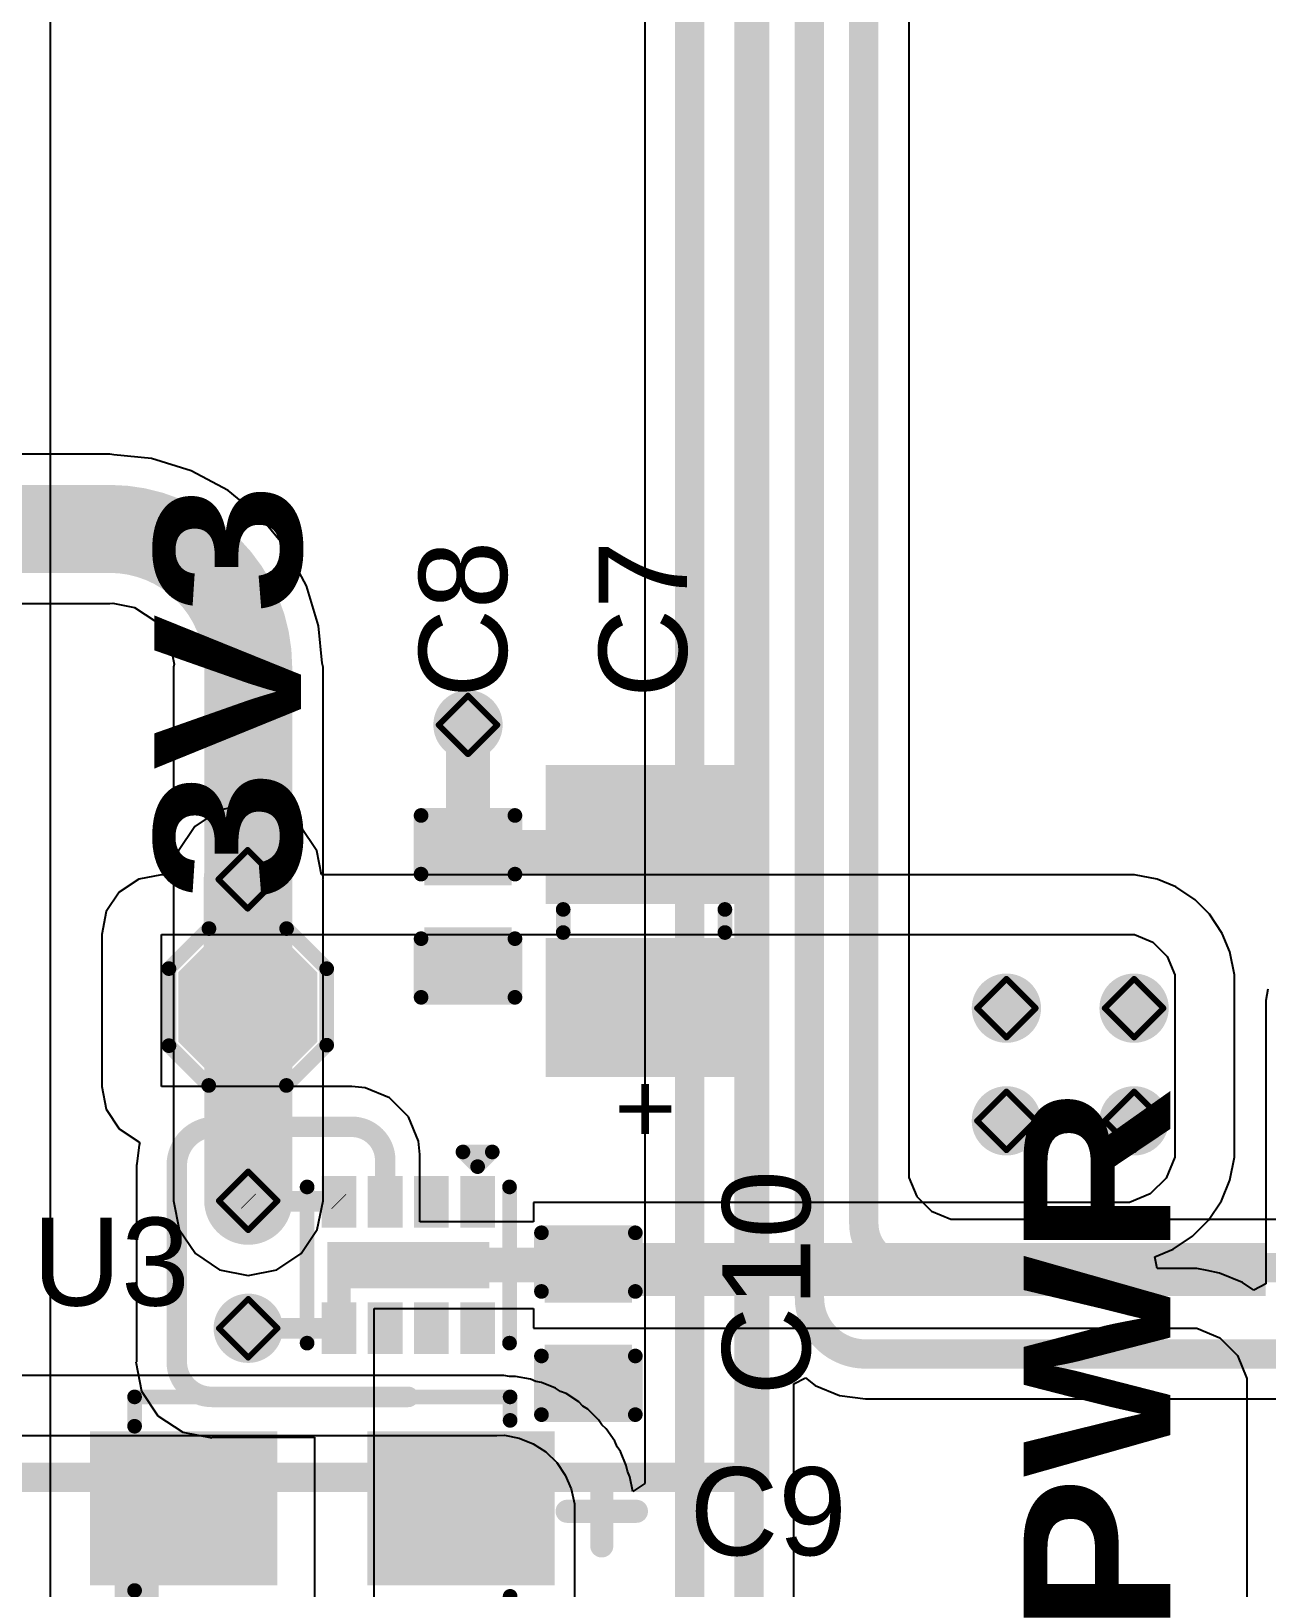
# Model space of a CAD drawing. Header units: inches. Extents: x -4 to 238, y -5 to 115.
# Drawn here: x 52.01 to 62.71, y 3.83 to 17.31 of the extents above; entities that cross this region are included whole.
import ezdxf

# ---------------------------------------------------------------- set-up
doc = ezdxf.new("R2010")
doc.units = ezdxf.units.IN
for name, color, linetype in [('Bottom Layer', 5, 'Continuous'), ('Drill Drawing', 1, 'Continuous'), ('Mechanical 13', 56, 'Continuous'), ('Top Layer', 1, 'Continuous'), ('Top Overlay', 2, 'Continuous'), ('Top Paste', 8, 'Continuous'), ('Top Solder', 216, 'Continuous'), ('Via Holes', 16, 'Continuous')]:
    doc.layers.add(name, color=color, linetype=linetype)
doc.styles.add('Arial', font='', dxfattribs={"height": 0.2})
doc.styles.add('Arial Black_Bold', font='', dxfattribs={"height": 0.2})
doc.styles.get('Arial').set_extended_font_data('Arial')
doc.styles.get('Arial Black_Bold').set_extended_font_data('Arial Black', bold=True)

# ---------------------------------------------------------------- blocks, each defined once
blk = doc.blocks.new('T____________0_5___12')
at = {"layer": 'Top Layer'}
blk.add_hatch(color=1, dxfattribs=at).paths.add_polyline_path([(0.250000135, 0.5000002699999999), (-0.250000135, 0.5000002699999999), (-0.5000002699999999, 0.250000135), (-0.5000002699999999, -0.250000135), (-0.250000135, -0.5000002699999999), (0.250000135, -0.5000002699999999), (0.5000002699999999, -0.250000135), (0.5000002699999999, 0.250000135)])
at = {"layer": 'Top Paste'}
blk.add_hatch(color=8, dxfattribs=at).paths.add_polyline_path([(0.250000135, 0.5000002699999999), (-0.250000135, 0.5000002699999999), (-0.5000002699999999, 0.250000135), (-0.5000002699999999, -0.250000135), (-0.250000135, -0.5000002699999999), (0.250000135, -0.5000002699999999), (0.5000002699999999, -0.250000135), (0.5000002699999999, 0.250000135)])
at = {"layer": 'Top Solder'}
blk.add_hatch(color=216, dxfattribs=at).paths.add_polyline_path([(0.300800135, 0.6016002699999999), (-0.300800135, 0.6016002699999999), (-0.6016002699999999, 0.300800135), (-0.6016002699999999, -0.300800135), (-0.300800135, -0.6016002699999999), (0.300800135, -0.6016002699999999), (0.6016002699999999, -0.300800135), (0.6016002699999999, 0.300800135)])
at = {"layer": 'Top Overlay', "const_width": 0.127}
for points in [[(-0.6818579199999999, 0.33316672), (-0.33552384, 0.6795008)], [(-0.33552384, 0.6795008), (0.3364991999999999, 0.6795008)], [(0.3364991999999999, 0.6795008), (0.6836460799999999, 0.33235392)], [(-0.6818579199999999, -0.33414208), (-0.6818579199999999, 0.33316672)], [(0.6836460799999999, -0.32983424), (0.6836460799999999, 0.33235392)], [(0.3348736, -0.6786067199999999), (0.6836460799999999, -0.32983424)], [(-0.6818579199999999, -0.33414208), (-0.33739328, -0.6786067199999999)], [(-0.33739328, -0.6786067199999999), (0.3348736, -0.6786067199999999)]]:
    blk.add_lwpolyline(points, dxfattribs=at)
at = {"layer": 'Top Overlay', "const_width": 0.0635}
for points in [[(-0.36727384, 0.6795008, 1), (-0.30377384, 0.6795008, 1)], [(-0.36727384, 0.6795008, 1), (-0.30377384, 0.6795008, 1)], [(0.3047492, 0.6795008, 1), (0.3682492, 0.6795008, 1)], [(0.3047492, 0.6795008, 1), (0.3682492, 0.6795008, 1)], [(-0.71360792, 0.33316672, 1), (-0.65010792, 0.33316672, 1)], [(-0.71360792, 0.33316672, 1), (-0.65010792, 0.33316672, 1)], [(0.65189608, 0.33235392, 1), (0.71539608, 0.33235392, 1)], [(0.65189608, 0.33235392, 1), (0.71539608, 0.33235392, 1)], [(0.65189608, -0.32983424, 1), (0.71539608, -0.32983424, 1)], [(0.65189608, -0.32983424, 1), (0.71539608, -0.32983424, 1)], [(-0.71360792, -0.33414208, 1), (-0.65010792, -0.33414208, 1)], [(-0.71360792, -0.33414208, 1), (-0.65010792, -0.33414208, 1)], [(-0.36914328, -0.6786067199999999, 1), (-0.30564328, -0.6786067199999999, 1)], [(-0.36914328, -0.6786067199999999, 1), (-0.30564328, -0.6786067199999999, 1)], [(0.3031236, -0.6786067199999999, 1), (0.3666236, -0.6786067199999999, 1)], [(0.3031236, -0.6786067199999999, 1), (0.3666236, -0.6786067199999999, 1)]]:
    blk.add_lwpolyline(points, format="xyb", close=True, dxfattribs=at)
blk = doc.blocks.new('DFN_8_1_2_1_6__14')
at = {"layer": 'Top Layer'}
for points in [[(-0.3749929, 0.6999985999999999), (-0.3749929, 0.499999), (-0.7200011, 0.499999), (-0.7200011, 0.6999985999999999)], [(0.7200011, 0.6999985999999999), (0.7200011, 0.499999), (0.3749929, 0.499999), (0.3749929, 0.6999985999999999)], [(0.1499997, 0.6499986999999999), (0.1499997, -0.6499986999999999), (-0.1499997, -0.6499986999999999), (-0.1499997, 0.6499986999999999)], [(-0.3749929, 0.2999994), (-0.3749929, 0.0999998), (-0.7200011, 0.0999998), (-0.7200011, 0.2999994)], [(0.7200011, 0.2999994), (0.7200011, 0.0999998), (0.3749929, 0.0999998), (0.3749929, 0.2999994)], [(-0.3749929, -0.0999998), (-0.3749929, -0.2999994), (-0.7200011, -0.2999994), (-0.7200011, -0.0999998)], [(0.7200011, -0.0999998), (0.7200011, -0.2999994), (0.3749929, -0.2999994), (0.3749929, -0.0999998)], [(-0.37499036, -0.50000154), (-0.37499036, -0.7000011399999999), (-0.71999856, -0.7000011399999999), (-0.71999856, -0.50000154)], [(0.7200011, -0.50000154), (0.7200011, -0.7000011399999999), (0.3749929, -0.7000011399999999), (0.3749929, -0.50000154)]]:
    blk.add_hatch(color=1, dxfattribs=at).paths.add_polyline_path(points)
at = {"layer": 'Top Paste'}
for points in [[(-0.3749929, 0.6999985999999999), (-0.3749929, 0.499999), (-0.7200011, 0.499999), (-0.7200011, 0.6999985999999999)], [(0.7200011, 0.6999985999999999), (0.7200011, 0.499999), (0.3749929, 0.499999), (0.3749929, 0.6999985999999999)], [(0.1499997, 0.6499986999999999), (0.1499997, -0.6499986999999999), (-0.1499997, -0.6499986999999999), (-0.1499997, 0.6499986999999999)], [(-0.3749929, 0.2999994), (-0.3749929, 0.0999998), (-0.7200011, 0.0999998), (-0.7200011, 0.2999994)], [(0.7200011, 0.2999994), (0.7200011, 0.0999998), (0.3749929, 0.0999998), (0.3749929, 0.2999994)], [(-0.3749929, -0.0999998), (-0.3749929, -0.2999994), (-0.7200011, -0.2999994), (-0.7200011, -0.0999998)], [(0.7200011, -0.0999998), (0.7200011, -0.2999994), (0.3749929, -0.2999994), (0.3749929, -0.0999998)], [(-0.37499036, -0.50000154), (-0.37499036, -0.7000011399999999), (-0.71999856, -0.7000011399999999), (-0.71999856, -0.50000154)], [(0.7200011, -0.50000154), (0.7200011, -0.7000011399999999), (0.3749929, -0.7000011399999999), (0.3749929, -0.50000154)]]:
    blk.add_hatch(color=8, dxfattribs=at).paths.add_polyline_path(points)
at = {"layer": 'Top Solder'}
for points in [[(-0.3241929, 0.7507985999999999), (-0.3241929, 0.449199), (-0.7708010999999999, 0.449199), (-0.7708010999999999, 0.7507985999999999)], [(0.2007997, 0.7007987), (0.2007997, -0.7007987), (-0.2007997, -0.7007987), (-0.2007997, 0.7007987)], [(0.7708010999999999, 0.7507985999999999), (0.7708010999999999, 0.449199), (0.3241929, 0.449199), (0.3241929, 0.7507985999999999)], [(-0.3241929, 0.3507994), (-0.3241929, 0.0491998), (-0.7708010999999999, 0.0491998), (-0.7708010999999999, 0.3507994)], [(0.7708010999999999, 0.3507994), (0.7708010999999999, 0.0491998), (0.3241929, 0.0491998), (0.3241929, 0.3507994)], [(-0.3241929, -0.0491998), (-0.3241929, -0.3507994), (-0.7708010999999999, -0.3507994), (-0.7708010999999999, -0.0491998)], [(0.7708010999999999, -0.0491998), (0.7708010999999999, -0.3507994), (0.3241929, -0.3507994), (0.3241929, -0.0491998)], [(-0.32419036, -0.44920154), (-0.32419036, -0.75080114), (-0.7707985599999999, -0.75080114), (-0.7707985599999999, -0.44920154)], [(0.7708010999999999, -0.44920154), (0.7708010999999999, -0.75080114), (0.3241929, -0.75080114), (0.3241929, -0.44920154)]]:
    blk.add_hatch(color=216, dxfattribs=at).paths.add_polyline_path(points)
at = {"layer": 'Top Overlay', "const_width": 0.127}
for points in [[(0.6761988, 0.8761983999999999), (-0.6761988, 0.8761983999999999)], [(-0.979297, 0.4729987999999999), (-0.979297, 0.7269988)], [(-0.852297, 0.59999626), (-0.979297, 0.7269988)], [(-0.979297, 0.4729987999999999), (-0.852297, 0.59999626)], [(0.6761988, -0.8761983999999999), (-0.6761988, -0.8761983999999999)]]:
    blk.add_lwpolyline(points, dxfattribs=at)
at = {"layer": 'Top Overlay', "const_width": 0.0635}
for points in [[(-0.7079487999999999, 0.8761983999999999, 1), (-0.6444487999999999, 0.8761983999999999, 1)], [(0.6444487999999999, 0.8761983999999999, 1), (0.7079487999999999, 0.8761983999999999, 1)], [(-1.011047, 0.7269988, 1), (-0.9475469999999999, 0.7269988, 1)], [(-1.011047, 0.7269988, 1), (-0.9475469999999999, 0.7269988, 1)], [(-0.884047, 0.59999626, 1), (-0.8205469999999999, 0.59999626, 1)], [(-0.884047, 0.59999626, 1), (-0.8205469999999999, 0.59999626, 1)], [(-1.011047, 0.4729987999999999, 1), (-0.9475469999999999, 0.4729987999999999, 1)], [(-1.011047, 0.4729987999999999, 1), (-0.9475469999999999, 0.4729987999999999, 1)], [(-0.7079487999999999, -0.8761983999999999, 1), (-0.6444487999999999, -0.8761983999999999, 1)], [(0.6444487999999999, -0.8761983999999999, 1), (0.7079487999999999, -0.8761983999999999, 1)]]:
    blk.add_lwpolyline(points, format="xyb", close=True, dxfattribs=at)
blk = doc.blocks.new('C___0402_80')
at = {"layer": 'Top Layer'}
for points in [[(-0.6985025399999999, -0.3175), (-0.6985025399999999, 0.3174999999999999), (-0.2413025400000001, 0.3175), (-0.2413025399999999, -0.3174999999999999)], [(0.2413000000000001, -0.3175), (0.2412999999999999, 0.3174999999999999), (0.6985, 0.3175), (0.6985, -0.3174999999999999)]]:
    blk.add_hatch(color=1, dxfattribs=at).paths.add_polyline_path(points)
at = {"layer": 'Top Paste'}
for points in [[(-0.6985025399999999, -0.3175), (-0.6985025399999999, 0.3174999999999999), (-0.2413025400000001, 0.3175), (-0.2413025399999999, -0.3174999999999999)], [(0.2413000000000001, -0.3175), (0.2412999999999999, 0.3174999999999999), (0.6985, 0.3175), (0.6985, -0.3174999999999999)]]:
    blk.add_hatch(color=8, dxfattribs=at).paths.add_polyline_path(points)
at = {"layer": 'Top Solder'}
for points in [[(-0.75850242, -0.3774998800000001), (-0.75850242, 0.3774998799999999), (-0.1813026600000001, 0.3774998800000001), (-0.1813026599999999, -0.3774998799999999)], [(0.1813001200000001, -0.3774998800000001), (0.1813001199999999, 0.3774998799999999), (0.7584998799999999, 0.3774998800000001), (0.7584998799999999, -0.3774998799999999)]]:
    blk.add_hatch(color=216, dxfattribs=at).paths.add_polyline_path(points)
at = {"layer": 'Top Overlay', "const_width": 0.127}
for points in [[(-0.7874, 0.4064), (-0.27940254, 0.40640254)], [(-0.7874, -0.4064), (-0.7874, 0.4064)], [(0.7874, 0.4064), (0.2794, 0.4064)], [(0.7874, -0.4064), (0.7874, 0.4064)], [(-0.27940254, -0.40640254), (-0.7874, -0.4064)], [(0.7874, -0.4064), (0.2794, -0.4064)]]:
    blk.add_lwpolyline(points, dxfattribs=at)
at = {"layer": 'Top Overlay', "const_width": 0.0635}
for points in [[(-0.8191499999999999, 0.4064, 1), (-0.7556499999999999, 0.4064, 1)], [(-0.8191499999999999, 0.4064, 1), (-0.7556499999999999, 0.4064, 1)], [(-0.31115254, 0.40640254, 1), (-0.24765254, 0.40640254, 1)], [(0.24765, 0.4064, 1), (0.31115, 0.4064, 1)], [(0.7556499999999999, 0.4064, 1), (0.8191499999999999, 0.4064, 1)], [(0.7556499999999999, 0.4064, 1), (0.8191499999999999, 0.4064, 1)], [(-0.8191499999999999, -0.4064, 1), (-0.7556499999999999, -0.4064, 1)], [(-0.8191499999999999, -0.4064, 1), (-0.7556499999999999, -0.4064, 1)], [(-0.31115254, -0.40640254, 1), (-0.24765254, -0.40640254, 1)], [(0.24765, -0.4064, 1), (0.31115, -0.4064, 1)], [(0.7556499999999999, -0.4064, 1), (0.8191499999999999, -0.4064, 1)], [(0.7556499999999999, -0.4064, 1), (0.8191499999999999, -0.4064, 1)]]:
    blk.add_lwpolyline(points, format="xyb", close=True, dxfattribs=at)
blk = doc.blocks.new('C____A_81')
at = {"layer": 'Top Layer'}
for points in [[(-1.90999999, 0.56500014), (-0.4900002899999999, 0.56500014), (-0.4900002899999999, -0.56500014), (-1.90999999, -0.56500014)], [(0.48999775, 0.56500014), (1.90999745, 0.56500014), (1.90999745, -0.56500014), (0.48999775, -0.56500014)]]:
    blk.add_hatch(color=1, dxfattribs=at).paths.add_polyline_path(points)
at = {"layer": 'Top Paste'}
for points in [[(-1.90999999, 0.56500014), (-0.4900002899999999, 0.56500014), (-0.4900002899999999, -0.56500014), (-1.90999999, -0.56500014)], [(0.48999775, 0.56500014), (1.90999745, 0.56500014), (1.90999745, -0.56500014), (0.48999775, -0.56500014)]]:
    blk.add_hatch(color=8, dxfattribs=at).paths.add_polyline_path(points)
at = {"layer": 'Top Solder'}
for points in [[(-2.01159999, 0.6666001399999999), (-0.38840029, 0.6666001399999999), (-0.38840029, -0.6666001399999999), (-2.01159999, -0.6666001399999999)], [(0.38839775, 0.6666001399999999), (2.01159745, 0.6666001399999999), (2.01159745, -0.6666001399999999), (0.38839775, -0.6666001399999999)]]:
    blk.add_hatch(color=216, dxfattribs=at).paths.add_polyline_path(points)
at = {"layer": 'Top Overlay'}
for points, const_width in [([(-1.6256, 0.7619999999999999), (-1.62560254, 0.9652)], 0.127), ([(1.6256, 0.9652), (-1.62560254, 0.9652)], 0.127), ([(1.6256, 0.9652), (1.6256, 0.71119746)], 0.127), ([(-2.41920014, 0.3253993999999999), (-2.41920014, -0.2745994)], 0.1999996), ([(-2.11920074, 0.0254), (-2.71920208, 0.0254)], 0.1999996), ([(1.6256, -0.71119746), (1.6256, -0.9652)], 0.127), ([(-1.6256, -0.7619999999999999), (-1.62560254, -0.9652)], 0.127), ([(1.6256, -0.9652), (-1.62560254, -0.9652)], 0.127)]:
    blk.add_lwpolyline(points, dxfattribs=dict(at, const_width=const_width))
for points, const_width in [([(-1.65735254, 0.9652, 1), (-1.59385254, 0.9652, 1)], 0.0635), ([(-1.65735254, 0.9652, 1), (-1.59385254, 0.9652, 1)], 0.0635), ([(1.59385, 0.9652, 1), (1.65735, 0.9652, 1)], 0.0635), ([(1.59385, 0.9652, 1), (1.65735, 0.9652, 1)], 0.0635), ([(-1.65735, 0.7619999999999999, 1), (-1.59385, 0.7619999999999999, 1)], 0.0635), ([(1.59385, 0.71119746, 1), (1.65735, 0.71119746, 1)], 0.0635), ([(-2.46920004, 0.3253993999999999, 1), (-2.36920024, 0.3253993999999999, 1)], 0.0999998), ([(-2.76920198, 0.0254, 1), (-2.66920218, 0.0254, 1)], 0.0999998), ([(-2.16920064, 0.0254, 1), (-2.06920084, 0.0254, 1)], 0.0999998), ([(-2.46920004, -0.2745994, 1), (-2.36920024, -0.2745994, 1)], 0.0999998), ([(1.59385, -0.71119746, 1), (1.65735, -0.71119746, 1)], 0.0635), ([(-1.65735, -0.7619999999999999, 1), (-1.59385, -0.7619999999999999, 1)], 0.0635), ([(-1.65735254, -0.9652, 1), (-1.59385254, -0.9652, 1)], 0.0635), ([(-1.65735254, -0.9652, 1), (-1.59385254, -0.9652, 1)], 0.0635), ([(1.59385, -0.9652, 1), (1.65735, -0.9652, 1)], 0.0635), ([(1.59385, -0.9652, 1), (1.65735, -0.9652, 1)], 0.0635)]:
    blk.add_lwpolyline(points, format="xyb", close=True, dxfattribs=dict(at, const_width=const_width))
blk = doc.blocks.new('C___0402_82')
at = {"layer": 'Top Layer'}
for points in [[(-0.6985025399999999, -0.3175), (-0.6985025399999999, 0.3174999999999999), (-0.2413025400000001, 0.3175), (-0.2413025399999999, -0.3174999999999999)], [(0.2413000000000001, -0.3175), (0.2412999999999999, 0.3174999999999999), (0.6985, 0.3175), (0.6985, -0.3174999999999999)]]:
    blk.add_hatch(color=1, dxfattribs=at).paths.add_polyline_path(points)
at = {"layer": 'Top Paste'}
for points in [[(-0.6985025399999999, -0.3175), (-0.6985025399999999, 0.3174999999999999), (-0.2413025400000001, 0.3175), (-0.2413025399999999, -0.3174999999999999)], [(0.2413000000000001, -0.3175), (0.2412999999999999, 0.3174999999999999), (0.6985, 0.3175), (0.6985, -0.3174999999999999)]]:
    blk.add_hatch(color=8, dxfattribs=at).paths.add_polyline_path(points)
at = {"layer": 'Top Solder'}
for points in [[(-0.75850242, -0.3774998800000001), (-0.75850242, 0.3774998799999999), (-0.1813026600000001, 0.3774998800000001), (-0.1813026599999999, -0.3774998799999999)], [(0.1813001200000001, -0.3774998800000001), (0.1813001199999999, 0.3774998799999999), (0.7584998799999999, 0.3774998800000001), (0.7584998799999999, -0.3774998799999999)]]:
    blk.add_hatch(color=216, dxfattribs=at).paths.add_polyline_path(points)
at = {"layer": 'Top Overlay', "const_width": 0.127}
for points in [[(-0.7874, 0.4064), (-0.27940254, 0.40640254)], [(-0.7874, -0.4064), (-0.7874, 0.4064)], [(0.7874, 0.4064), (0.2794, 0.4064)], [(0.7874, -0.4064), (0.7874, 0.4064)], [(-0.27940254, -0.40640254), (-0.7874, -0.4064)], [(0.7874, -0.4064), (0.2794, -0.4064)]]:
    blk.add_lwpolyline(points, dxfattribs=at)
at = {"layer": 'Top Overlay', "const_width": 0.0635}
for points in [[(-0.8191499999999999, 0.4064, 1), (-0.7556499999999999, 0.4064, 1)], [(-0.8191499999999999, 0.4064, 1), (-0.7556499999999999, 0.4064, 1)], [(-0.31115254, 0.40640254, 1), (-0.24765254, 0.40640254, 1)], [(0.24765, 0.4064, 1), (0.31115, 0.4064, 1)], [(0.7556499999999999, 0.4064, 1), (0.8191499999999999, 0.4064, 1)], [(0.7556499999999999, 0.4064, 1), (0.8191499999999999, 0.4064, 1)], [(-0.8191499999999999, -0.4064, 1), (-0.7556499999999999, -0.4064, 1)], [(-0.8191499999999999, -0.4064, 1), (-0.7556499999999999, -0.4064, 1)], [(-0.31115254, -0.40640254, 1), (-0.24765254, -0.40640254, 1)], [(0.24765, -0.4064, 1), (0.31115, -0.4064, 1)], [(0.7556499999999999, -0.4064, 1), (0.8191499999999999, -0.4064, 1)], [(0.7556499999999999, -0.4064, 1), (0.8191499999999999, -0.4064, 1)]]:
    blk.add_lwpolyline(points, format="xyb", close=True, dxfattribs=at)
blk = doc.blocks.new('T____0805_83')
at = {"layer": 'Top Layer'}
for points in [[(-1.24999877, 0.74999977), (-0.24999823, 0.74999977), (-0.24999823, -0.74999977), (-1.24999877, -0.74999977)], [(0.25000331, 0.74999977), (1.25000385, 0.74999977), (1.25000385, -0.74999977), (0.25000331, -0.74999977)]]:
    blk.add_hatch(color=1, dxfattribs=at).paths.add_polyline_path(points)
at = {"layer": 'Top Paste'}
for points in [[(-1.24999877, 0.74999977), (-0.24999823, 0.74999977), (-0.24999823, -0.74999977), (-1.24999877, -0.74999977)], [(0.25000331, 0.74999977), (1.25000385, 0.74999977), (1.25000385, -0.74999977), (0.25000331, -0.74999977)]]:
    blk.add_hatch(color=8, dxfattribs=at).paths.add_polyline_path(points)
at = {"layer": 'Top Solder'}
for points in [[(-1.35159877, 0.85159977), (-0.14839823, 0.85159977), (-0.14839823, -0.85159977), (-1.35159877, -0.85159977)], [(0.14840331, 0.85159977), (1.35160385, 0.85159977), (1.35160385, -0.85159977), (0.14840331, -0.85159977)]]:
    blk.add_hatch(color=216, dxfattribs=at).paths.add_polyline_path(points)
at = {"layer": 'Top Overlay', "const_width": 0.127}
for points in [[(-0.09999726, 0.7000036799999999), (0.0999998, 0.7000036799999999)], [(-0.09999726, -0.7000036799999999), (0.0999998, -0.7000036799999999)]]:
    blk.add_lwpolyline(points, dxfattribs=at)
at = {"layer": 'Top Overlay', "const_width": 0.0635}
for points in [[(-0.13174726, 0.7000036799999999, 1), (-0.06824726, 0.7000036799999999, 1)], [(0.0682498, 0.7000036799999999, 1), (0.1317498, 0.7000036799999999, 1)], [(-0.13174726, -0.7000036799999999, 1), (-0.06824726, -0.7000036799999999, 1)], [(0.0682498, -0.7000036799999999, 1), (0.1317498, -0.7000036799999999, 1)]]:
    blk.add_lwpolyline(points, format="xyb", close=True, dxfattribs=at)
at = {"layer": 'Top Overlay', "style": 'Arial'}
blk.add_text('+', height=0.635, dxfattribs=at).set_placement((-1.8865977, -0.31739586))

msp = doc.modelspace()

# ---------------------------------------------------------------- hatches: boundary and pattern name
at = {"layer": 'Bottom Layer'}
h = msp.add_hatch(color=5, dxfattribs=at)
edge = h.paths.add_edge_path()
edge.add_arc((55.7908841, 11.303), 0.2999994, 0, 360)
h = msp.add_hatch(color=5, dxfattribs=at)
edge = h.paths.add_edge_path()
edge.add_arc((53.883687, 9.965804299999999), 0.2999994, 0, 360)
h = msp.add_hatch(color=5, dxfattribs=at)
edge = h.paths.add_edge_path()
edge.add_arc((60.45199999999999, 8.84972322), 0.2999994, 0, 360)
h = msp.add_hatch(color=5, dxfattribs=at)
edge = h.paths.add_edge_path()
edge.add_arc((61.55739529999999, 8.84972322), 0.2999994, 0, 360)
h = msp.add_hatch(color=5, dxfattribs=at)
edge = h.paths.add_edge_path()
edge.add_arc((60.45199999999999, 7.874), 0.2999994, 0, 360)
h = msp.add_hatch(color=5, dxfattribs=at)
edge = h.paths.add_edge_path()
edge.add_arc((61.55739529999999, 7.874), 0.2999994, 0, 360)
h = msp.add_hatch(color=5, dxfattribs=at)
edge = h.paths.add_edge_path()
edge.add_arc((53.88815231999999, 7.18180428), 0.2999994, 0, 360)
h = msp.add_hatch(color=5, dxfattribs=at)
edge = h.paths.add_edge_path()
edge.add_arc((53.88815231999999, 6.077879639999999), 0.2999994, 0, 360)
at = {"layer": 'Top Layer'}
h = msp.add_hatch(color=1, dxfattribs=at)
edge = h.paths.add_edge_path()
edge.add_arc((55.7908841, 11.303), 0.2999994, 0, 360)
h = msp.add_hatch(color=1, dxfattribs=at)
edge = h.paths.add_edge_path()
edge.add_arc((53.883687, 9.965804299999999), 0.2999994, 0, 360)
h = msp.add_hatch(color=1, dxfattribs=at)
edge = h.paths.add_edge_path()
edge.add_arc((60.45199999999999, 8.84972322), 0.2999994, 0, 360)
h = msp.add_hatch(color=1, dxfattribs=at)
edge = h.paths.add_edge_path()
edge.add_arc((61.55739529999999, 8.84972322), 0.2999994, 0, 360)
h = msp.add_hatch(color=1, dxfattribs=at)
edge = h.paths.add_edge_path()
edge.add_arc((60.45199999999999, 7.874), 0.2999994, 0, 360)
h = msp.add_hatch(color=1, dxfattribs=at)
edge = h.paths.add_edge_path()
edge.add_arc((61.55739529999999, 7.874), 0.2999994, 0, 360)
h = msp.add_hatch(color=1, dxfattribs=at)
edge = h.paths.add_edge_path()
edge.add_arc((53.88815231999999, 7.18180428), 0.2999994, 0, 360)
for points in [[(54.57402598, 5.90537554), (54.77402557999999, 5.90537554), (54.77402557999999, 6.77537634), (54.57402598, 6.77537634)], [(54.62402842, 6.475376939999999), (56.83299529999999, 6.475376939999999), (56.83299529999999, 6.77537634), (54.62402842, 6.77537634)], [(56.5154953, 6.358679179999999), (62.69718474, 6.358679179999999), (62.69718474, 6.81587918), (56.5154953, 6.81587918)]]:
    msp.add_hatch(color=1, dxfattribs=at).paths.add_polyline_path(points)
h = msp.add_hatch(color=1, dxfattribs=at)
edge = h.paths.add_edge_path()
edge.add_arc((53.88815231999999, 6.077879639999999), 0.2999994, 0, 360)
at = {"layer": 'Via Holes'}
h = msp.add_hatch(color=7, dxfattribs=at)
edge = h.paths.add_edge_path()
edge.add_arc((55.7908841, 11.303), 0.1499997, 0, 360)
h = msp.add_hatch(color=7, dxfattribs=at)
edge = h.paths.add_edge_path()
edge.add_arc((53.883687, 9.965804299999999), 0.1499997, 0, 360)
h = msp.add_hatch(color=7, dxfattribs=at)
edge = h.paths.add_edge_path()
edge.add_arc((60.45199999999999, 8.84972322), 0.1499997, 0, 360)
h = msp.add_hatch(color=7, dxfattribs=at)
edge = h.paths.add_edge_path()
edge.add_arc((61.55739529999999, 8.84972322), 0.1499997, 0, 360)
h = msp.add_hatch(color=7, dxfattribs=at)
edge = h.paths.add_edge_path()
edge.add_arc((60.45199999999999, 7.874), 0.1499997, 0, 360)
h = msp.add_hatch(color=7, dxfattribs=at)
edge = h.paths.add_edge_path()
edge.add_arc((61.55739529999999, 7.874), 0.1499997, 0, 360)
h = msp.add_hatch(color=7, dxfattribs=at)
edge = h.paths.add_edge_path()
edge.add_arc((53.88815231999999, 7.18180428), 0.1499997, 0, 360)
h = msp.add_hatch(color=7, dxfattribs=at)
edge = h.paths.add_edge_path()
edge.add_arc((53.88815231999999, 6.077879639999999), 0.1499997, 0, 360)

# ---------------------------------------------------------------- linework, layer by layer
at = {"layer": 'Bottom Layer'}
for p, q in [((59.60824502, 41.65338634), (59.60824755999999, 7.47314736)), ((57.32061942, 31.99315674), (57.32061942, 4.73275406)), ((52.69015624, 13.64744032), (13.9988544, 13.64744032)), ((52.72571624, 13.64036642), (52.69015624, 13.64744032)), ((53.0494875, 13.60847926), (52.72571624, 13.64036642)), ((53.39500878, 13.50366616), (53.0494875, 13.60847926)), ((53.71344096, 13.33345822), (53.39500878, 13.50366616)), ((53.9925514, 13.10439848), (53.71344096, 13.33345822)), ((54.22161113999999, 12.82528804), (53.9925514, 13.10439848)), ((54.39181908, 12.50685586), (54.22161113999999, 12.82528804)), ((54.49663218, 12.16133458), (54.39181908, 12.50685586)), ((13.9988544, 12.35255848), (52.69015624, 12.35255848)), ((52.69015624, 12.35255848), (52.71660018, 12.35781882)), ((52.71660018, 12.35781882), (52.90487005999999, 12.32036906)), ((52.90487005999999, 12.32036906), (53.08689661999999, 12.1987437)), ((53.08689661999999, 12.1987437), (53.20852198, 12.01671714)), ((54.52851934, 11.83756332), (54.49663218, 12.16133458)), ((53.20852198, 12.01671714), (53.24597173999999, 11.82844726)), ((53.24597173999999, 11.82844726), (53.2407114, 11.80200332)), ((53.2407114, 11.80200332), (53.2407114, 9.98825282)), ((54.53559324, 11.80200332), (54.52851934, 11.83756332)), ((54.53559324, 9.97026962), (54.53559324, 11.80200332)), ((53.2407114, 9.98825282), (53.23624607999999, 9.965804299999999)), ((53.23624607999999, 9.965804299999999), (53.2407114, 9.94335578)), ((53.2407114, 9.94335578), (53.2407114, 7.18180428)), ((54.53470424, 9.965804299999999), (54.53559324, 9.97026962)), ((54.53559324, 9.961338979999999), (54.53470424, 9.965804299999999)), ((54.53559324, 7.18180428), (54.53559324, 9.961338979999999)), ((59.60824755999999, 7.47314736), (59.60824502, 7.38338376)), ((59.60824502, 7.38338376), (59.6769444, 7.217524299999999)), ((53.2407114, 7.18180428), (53.28999502, 6.93403998)), ((54.48630961999999, 6.93403998), (54.53559324, 7.18180428)), ((59.6769444, 7.217524299999999), (59.80388852, 7.090580179999999)), ((59.80388852, 7.090580179999999), (59.96974797999999, 7.021880799999999)), ((59.96974797999999, 7.021880799999999), (60.05951158, 7.021885879999999)), ((60.05951158, 7.021885879999999), (65.9892, 7.021885879999999)), ((53.28999502, 6.93403998), (53.43034271999999, 6.723994680000001)), ((54.34596191999999, 6.723994680000001), (54.48630961999999, 6.93403998)), ((53.43034271999999, 6.723994680000001), (53.64038802, 6.58364698)), ((54.13591662, 6.58364698), (54.34596191999999, 6.723994680000001)), ((53.64038802, 6.58364698), (53.88815231999999, 6.53436336)), ((53.88815231999999, 6.53436336), (54.13591662, 6.58364698)), ((56.03837916, 5.668467199999999), (36.44899238, 5.66846974)), ((56.10107651999999, 5.66910728), (56.03837916, 5.668467199999999)), ((56.1512085, 5.6596661), (56.10107651999999, 5.66910728)), ((56.20222947999999, 5.6601868), (56.1512085, 5.6596661)), ((56.33083476, 5.63596536), (56.20222947999999, 5.6601868)), ((56.37816257999999, 5.61692552), (56.33083476, 5.63596536)), ((56.42829709999999, 5.6074818), (56.37816257999999, 5.61692552)), ((56.5497091, 5.55863506), (56.42829709999999, 5.6074818)), ((56.59240904, 5.53073062), (56.5497091, 5.55863506)), ((56.63973178, 5.51169078), (56.59240904, 5.53073062)), ((58.61111721999999, 5.59718718), (58.71271721999999, 5.64729122)), ((58.61111721999999, -1.43096996), (58.61111721999999, 5.59718718)), ((58.71271721999999, 5.64729122), (58.79581332, 5.58353214)), ((58.79581332, 5.58353214), (59.00667142, 5.4961917)), ((56.74928197999999, 5.44009834), (56.63973178, 5.51169078)), ((56.78571828, 5.40439864), (56.74928197999999, 5.44009834)), ((56.82842838, 5.37648658), (56.78571828, 5.40439864)), ((59.00667142, 5.4961917), (59.23295239999999, 5.46640004)), ((59.23295239999999, 5.46640004), (59.23295239999999, 5.46641528)), ((59.23295239999999, 5.46641528), (64.79631439999999, 5.46641528)), ((56.92190546, 5.28489672), (56.82842838, 5.37648658)), ((56.95067858, 5.242768279999999), (56.92190546, 5.28489672)), ((36.44899238, 5.15051802), (56.04093186, 5.150515479999999)), ((56.04093186, 5.150515479999999), (56.1063648, 5.151183499999999)), ((56.1063648, 5.151183499999999), (56.23497261999999, 5.126962059999999)), ((56.23497261999999, 5.126962059999999), (56.35638462, 5.078115319999999)), ((56.98711742, 5.20706604), (56.95067858, 5.242768279999999)), ((57.06092982, 5.0989992), (56.98711742, 5.20706604)), ((56.35638462, 5.078115319999999), (56.46593481999999, 5.00652288)), ((56.46593481999999, 5.00652288), (56.55941189999999, 4.914933019999999)), ((57.08093232, 5.05206762), (57.06092982, 5.0989992)), ((57.10970544, 5.00994172), (57.08093232, 5.05206762)), ((57.16101597999999, 4.8895508), (57.10970544, 5.00994172)), ((56.55941189999999, 4.914933019999999), (56.6332243, 4.806866179999999)), ((57.17147823999999, 4.83961948), (57.16101597999999, 4.8895508)), ((56.6332243, 4.806866179999999), (56.68453483999999, 4.68647526)), ((57.1914782, 4.792692979999999), (57.17147823999999, 4.83961948)), ((57.21831584, 4.6646084), (57.1914782, 4.792692979999999)), ((57.32061942, 4.73275406), (57.21901688000001, 4.66432138)), ((56.68453483999999, 4.68647526), (56.71137247999999, 4.558388139999999)), ((57.21901688000001, 4.66432138), (57.21831584, 4.6646084)), ((56.71137247999999, 4.558388139999999), (56.71204049999999, 4.4929552)), ((56.71204049999999, 4.4929552), (56.71204303999999, 4.49295774)), ((56.71204303999999, 4.49295774), (56.71204303999999, 2.99104304))]:
    msp.add_line(p, q, dxfattribs=at)
for points, const_width in [([(59.21749903999999, 6.982272039999999), (59.21749903999999, 33.7553046)], 0.254), ([(58.74715199999999, 6.34068074), (58.74715199999999, 33.1694917)], 0.254), ([(58.22265215999999, -1.43096996), (58.22265215999999, 32.58332828)], 0.254), ([(57.70908448, -0.7871841), (57.70908448, 31.99315674)], 0.254), ([(42.4434, 12.9999994), (52.69015624, 12.9999994)], 0.7619999999999999), ([(53.88815231999999, 9.97026962), (53.88815231999999, 11.80200332)], 0.7619999999999999), ([(53.883687, 9.965804299999999), (53.88815231999999, 9.97026962)], 0.7619999999999999), ([(53.883687, 9.965804299999999), (53.88815231999999, 9.961338979999999)], 0.7619999999999999), ([(53.88815231999999, 7.18180428), (53.88815231999999, 9.961338979999999)], 0.7619999999999999), ([(59.59577107999999, 6.604), (82.28984304, 6.604)], 0.254), ([(59.23295239999999, 5.854880339999999), (65.1913225, 5.854880339999999)], 0.254)]:
    msp.add_lwpolyline(points, dxfattribs=dict(at, const_width=const_width))
for points, const_width in [([(52.49965624, 12.9999994, 1), (52.88065623999999, 12.9999994, 1)], 0.3809999999999999), ([(52.49965624, 12.9999994, 1), (52.88065623999999, 12.9999994, 1)], 0.3809999999999999), ([(53.69765232, 11.80200332, 1), (54.07865232, 11.80200332, 1)], 0.3809999999999999), ([(53.69765232, 11.80200332, 1), (54.07865232, 11.80200332, 1)], 0.3809999999999999), ([(53.69318699999999, 9.965804299999999, 1), (54.07418699999999, 9.965804299999999, 1)], 0.3809999999999999), ([(53.69318699999999, 9.965804299999999, 1), (54.07418699999999, 9.965804299999999, 1)], 0.3809999999999999), ([(53.69765232, 9.97026962, 1), (54.07865232, 9.97026962, 1)], 0.3809999999999999), ([(53.69765232, 9.97026962, 1), (54.07865232, 9.97026962, 1)], 0.3809999999999999), ([(53.69765232, 9.961338979999999, 1), (54.07865232, 9.961338979999999, 1)], 0.3809999999999999), ([(53.69765232, 9.961338979999999, 1), (54.07865232, 9.961338979999999, 1)], 0.3809999999999999), ([(53.69765232, 7.18180428, 1), (54.07865232, 7.18180428, 1)], 0.3809999999999999), ([(59.15399904, 6.982272039999999, 1), (59.28099903999999, 6.982272039999999, 1)], 0.127), ([(59.15399904, 6.982272039999999, 1), (59.28099903999999, 6.982272039999999, 1)], 0.127), ([(59.53227107999999, 6.604, 1), (59.65927107999999, 6.604, 1)], 0.127), ([(59.53227107999999, 6.604, 1), (59.65927107999999, 6.604, 1)], 0.127), ([(58.683652, 6.34068074, 1), (58.810652, 6.34068074, 1)], 0.127), ([(58.683652, 6.34068074, 1), (58.810652, 6.34068074, 1)], 0.127), ([(59.16945239999999, 5.854880339999999, 1), (59.2964524, 5.854880339999999, 1)], 0.127), ([(59.16945239999999, 5.854880339999999, 1), (59.2964524, 5.854880339999999, 1)], 0.127)]:
    msp.add_lwpolyline(points, format="xyb", close=True, dxfattribs=dict(at, const_width=const_width))
for points, const_width in [([(52.69015624, 12.9999994, -0.4142135623730951), (53.88815231999999, 11.80200332)], 0.7619999999999999), ([(59.59577107999999, 6.604, -0.4142135623730951), (59.21749903999999, 6.982272039999999)], 0.254), ([(59.23295239999999, 5.854880339999999, -0.4142135623730951), (58.74715199999999, 6.34068074)], 0.254)]:
    msp.add_lwpolyline(points, format="xyb", dxfattribs=dict(at, const_width=const_width))
at = {"layer": 'Drill Drawing', "const_width": 0.0508}
for points in [[(55.53688409999999, 11.303), (55.7908841, 11.557)], [(55.7908841, 11.557), (56.04488409999999, 11.303)], [(55.53688409999999, 11.303), (55.7908841, 11.049)], [(55.7908841, 11.049), (56.04488409999999, 11.303)], [(53.629687, 9.965804299999999), (53.883687, 10.2198043)], [(53.883687, 10.2198043), (54.137687, 9.965804299999999)], [(53.629687, 9.965804299999999), (53.883687, 9.711804299999999)], [(53.883687, 9.711804299999999), (54.137687, 9.965804299999999)], [(60.198, 8.84972322), (60.45199999999999, 9.10372322)], [(60.45199999999999, 9.10372322), (60.706, 8.84972322)], [(61.3033953, 8.84972322), (61.55739529999999, 9.10372322)], [(61.55739529999999, 9.10372322), (61.8113953, 8.84972322)], [(60.198, 8.84972322), (60.45199999999999, 8.59572322)], [(60.45199999999999, 8.59572322), (60.706, 8.84972322)], [(61.3033953, 8.84972322), (61.55739529999999, 8.59572322)], [(61.55739529999999, 8.59572322), (61.8113953, 8.84972322)], [(60.198, 7.874), (60.45199999999999, 8.128)], [(60.45199999999999, 8.128), (60.706, 7.874)], [(61.3033953, 7.874), (61.55739529999999, 8.128)], [(61.55739529999999, 8.128), (61.8113953, 7.874)], [(60.198, 7.874), (60.45199999999999, 7.619999999999999)], [(60.45199999999999, 7.619999999999999), (60.706, 7.874)], [(61.3033953, 7.874), (61.55739529999999, 7.619999999999999)], [(61.55739529999999, 7.619999999999999), (61.8113953, 7.874)], [(53.63415232, 7.18180428), (53.88815231999999, 7.43580428)], [(53.88815231999999, 7.43580428), (54.14215232, 7.18180428)], [(53.63415232, 7.18180428), (53.88815231999999, 6.927804279999999)], [(53.88815231999999, 6.927804279999999), (54.14215232, 7.18180428)], [(53.63415232, 6.077879639999999), (53.88815231999999, 6.331879639999999)], [(53.88815231999999, 6.331879639999999), (54.14215232, 6.077879639999999)], [(53.63415232, 6.077879639999999), (53.88815231999999, 5.823879639999999)], [(53.88815231999999, 5.823879639999999), (54.14215232, 6.077879639999999)]]:
    msp.add_lwpolyline(points, dxfattribs=at)
at = {"layer": 'Drill Drawing', "const_width": 0.0254}
for points in [[(55.7781841, 11.557, 1), (55.8035841, 11.557, 1)], [(55.7781841, 11.557, 1), (55.8035841, 11.557, 1)], [(55.5241841, 11.303, 1), (55.5495841, 11.303, 1)], [(55.5241841, 11.303, 1), (55.5495841, 11.303, 1)], [(56.0321841, 11.303, 1), (56.0575841, 11.303, 1)], [(56.0321841, 11.303, 1), (56.0575841, 11.303, 1)], [(55.7781841, 11.049, 1), (55.8035841, 11.049, 1)], [(55.7781841, 11.049, 1), (55.8035841, 11.049, 1)], [(53.870987, 10.2198043, 1), (53.896387, 10.2198043, 1)], [(53.870987, 10.2198043, 1), (53.896387, 10.2198043, 1)], [(53.61698699999999, 9.965804299999999, 1), (53.642387, 9.965804299999999, 1)], [(53.61698699999999, 9.965804299999999, 1), (53.642387, 9.965804299999999, 1)], [(54.12498699999999, 9.965804299999999, 1), (54.150387, 9.965804299999999, 1)], [(54.12498699999999, 9.965804299999999, 1), (54.150387, 9.965804299999999, 1)], [(53.870987, 9.711804299999999, 1), (53.896387, 9.711804299999999, 1)], [(53.870987, 9.711804299999999, 1), (53.896387, 9.711804299999999, 1)], [(60.4393, 9.10372322, 1), (60.4647, 9.10372322, 1)], [(60.4393, 9.10372322, 1), (60.4647, 9.10372322, 1)], [(61.5446953, 9.10372322, 1), (61.5700953, 9.10372322, 1)], [(61.5446953, 9.10372322, 1), (61.5700953, 9.10372322, 1)], [(60.1853, 8.84972322, 1), (60.2107, 8.84972322, 1)], [(60.1853, 8.84972322, 1), (60.2107, 8.84972322, 1)], [(60.69329999999999, 8.84972322, 1), (60.71869999999999, 8.84972322, 1)], [(60.69329999999999, 8.84972322, 1), (60.71869999999999, 8.84972322, 1)], [(61.2906953, 8.84972322, 1), (61.3160953, 8.84972322, 1)], [(61.2906953, 8.84972322, 1), (61.3160953, 8.84972322, 1)], [(61.79869529999999, 8.84972322, 1), (61.82409529999999, 8.84972322, 1)], [(61.79869529999999, 8.84972322, 1), (61.82409529999999, 8.84972322, 1)], [(60.4393, 8.59572322, 1), (60.4647, 8.59572322, 1)], [(60.4393, 8.59572322, 1), (60.4647, 8.59572322, 1)], [(61.5446953, 8.59572322, 1), (61.5700953, 8.59572322, 1)], [(61.5446953, 8.59572322, 1), (61.5700953, 8.59572322, 1)], [(60.4393, 8.128, 1), (60.4647, 8.128, 1)], [(60.4393, 8.128, 1), (60.4647, 8.128, 1)], [(61.5446953, 8.128, 1), (61.5700953, 8.128, 1)], [(61.5446953, 8.128, 1), (61.5700953, 8.128, 1)], [(60.1853, 7.874, 1), (60.2107, 7.874, 1)], [(60.1853, 7.874, 1), (60.2107, 7.874, 1)], [(60.69329999999999, 7.874, 1), (60.71869999999999, 7.874, 1)], [(60.69329999999999, 7.874, 1), (60.71869999999999, 7.874, 1)], [(61.2906953, 7.874, 1), (61.3160953, 7.874, 1)], [(61.2906953, 7.874, 1), (61.3160953, 7.874, 1)], [(61.79869529999999, 7.874, 1), (61.82409529999999, 7.874, 1)], [(61.79869529999999, 7.874, 1), (61.82409529999999, 7.874, 1)], [(60.4393, 7.619999999999999, 1), (60.4647, 7.619999999999999, 1)], [(60.4393, 7.619999999999999, 1), (60.4647, 7.619999999999999, 1)], [(61.5446953, 7.619999999999999, 1), (61.5700953, 7.619999999999999, 1)], [(61.5446953, 7.619999999999999, 1), (61.5700953, 7.619999999999999, 1)], [(53.87545232, 7.43580428, 1), (53.90085232, 7.43580428, 1)], [(53.87545232, 7.43580428, 1), (53.90085232, 7.43580428, 1)], [(53.62145232, 7.18180428, 1), (53.64685232, 7.18180428, 1)], [(53.62145232, 7.18180428, 1), (53.64685232, 7.18180428, 1)], [(54.12945231999999, 7.18180428, 1), (54.15485232, 7.18180428, 1)], [(54.12945231999999, 7.18180428, 1), (54.15485232, 7.18180428, 1)], [(53.87545232, 6.927804279999999, 1), (53.90085232, 6.927804279999999, 1)], [(53.87545232, 6.927804279999999, 1), (53.90085232, 6.927804279999999, 1)], [(53.87545232, 6.331879639999999, 1), (53.90085232, 6.331879639999999, 1)], [(53.87545232, 6.331879639999999, 1), (53.90085232, 6.331879639999999, 1)], [(53.62145232, 6.077879639999999, 1), (53.64685232, 6.077879639999999, 1)], [(53.62145232, 6.077879639999999, 1), (53.64685232, 6.077879639999999, 1)], [(54.12945231999999, 6.077879639999999, 1), (54.15485232, 6.077879639999999, 1)], [(54.12945231999999, 6.077879639999999, 1), (54.15485232, 6.077879639999999, 1)], [(53.87545232, 5.823879639999999, 1), (53.90085232, 5.823879639999999, 1)], [(53.87545232, 5.823879639999999, 1), (53.90085232, 5.823879639999999, 1)]]:
    msp.add_lwpolyline(points, format="xyb", close=True, dxfattribs=at)
at = {"layer": 'Mechanical 13', "const_width": 0.254}
for points in [[(58.2729975, 4.78572322), (58.2729975, 46.78572303999999)], [(-1.72700188, 4.78572322), (58.2729975, 4.78572322)]]:
    msp.add_lwpolyline(points, dxfattribs=at)
at = {"layer": 'Mechanical 13', "const_width": 0.127}
msp.add_lwpolyline([(58.2094975, 4.78572322, 1), (58.33649749999999, 4.78572322, 1)], format="xyb", close=True, dxfattribs=at)
msp.add_lwpolyline([(58.2094975, 4.78572322, 1), (58.33649749999999, 4.78572322, 1)], format="xyb", close=True, dxfattribs=at)
at = {"layer": 'Top Layer'}
for p, q in [((52.17719561999999, 1.27501396), (52.17719308, 25.07148656)), ((53.6359227, 10.5639616), (53.4258774, 10.4236139)), ((53.883687, 10.61324522), (53.6359227, 10.5639616)), ((54.13145129999999, 10.5639616), (53.883687, 10.61324522)), ((54.34149659999999, 10.4236139), (54.13145129999999, 10.5639616)), ((53.4258774, 10.4236139), (53.2855297, 10.2135686)), ((54.48184429999999, 10.2135686), (54.34149659999999, 10.4236139)), ((53.2855297, 10.2135686), (53.2440896, 10.00523018)), ((54.5232844, 10.00523018), (54.48184429999999, 10.2135686)), ((53.13803952, 10.00523018), (52.93982807999999, 9.965804299999999)), ((53.2440896, 10.00523018), (53.13803952, 10.00523018)), ((61.56037472, 10.00523018), (54.5232844, 10.00523018)), ((61.75858362, 9.965804299999999), (61.56037472, 10.00523018)), ((52.77179183999999, 9.85352614), (52.65951368, 9.6854899)), ((52.93982807999999, 9.965804299999999), (52.77179183999999, 9.85352614)), ((61.7585887, 9.96579922), (61.75858362, 9.965804299999999)), ((61.91862394, 9.89951284), (61.7585887, 9.96579922)), ((62.08666018, 9.78723468), (61.91862394, 9.89951284)), ((62.20914913999999, 9.664745719999999), (62.08666018, 9.78723468)), ((52.65951368, 9.6854899), (52.6200878, 9.487278459999999)), ((62.3214273, 9.49670948), (62.20914913999999, 9.664745719999999)), ((52.6200878, 9.487278459999999), (52.6200878, 8.17207154)), ((53.13803952, 9.487278459999999), (61.47376071999999, 9.487278459999999)), ((53.13803952, 8.17207154), (53.13803952, 9.487278459999999)), ((61.47376071999999, 9.487278459999999), (61.56037217999999, 9.487278459999999)), ((61.56037217999999, 9.487278459999999), (61.72041249999999, 9.420986999999998)), ((62.32142983999999, 9.49670186), (62.3214273, 9.49670948)), ((62.38771368, 9.336674239999999), (62.32142983999999, 9.49670186)), ((61.72041249999999, 9.420986999999998), (61.84290145999999, 9.298498039999998)), ((62.38771876, 9.33666916), (62.38771368, 9.336674239999999)), ((62.42714463999999, 9.13845772), (62.38771876, 9.33666916)), ((61.84290145999999, 9.298498039999998), (61.90919292, 9.13845772)), ((61.90919292, 9.05184626), (61.90918783999999, 7.655384740000001)), ((61.90919292, 9.13845772), (61.90919292, 9.05184626)), ((61.90919292, 9.05184626), (61.90919292, 9.05184626)), ((62.42713955999999, 7.655394899999999), (62.42714463999999, 9.13845772)), ((62.71677576, 9.0134567), (62.69717966, 8.914927559999999)), ((62.69717966, 8.914927559999999), (62.69718474, 8.91489708)), ((62.69718474, 8.91489708), (62.69717966, 8.9148666)), ((62.69717966, 8.9148666), (62.69718727999999, 8.860586799999998)), ((62.69718727999999, 8.860586799999998), (62.69718727999999, 6.46245088)), ((52.6200878, 8.17207154), (52.65951368, 7.973860099999999)), ((54.78492472, 8.17207154), (53.13803952, 8.17207154)), ((54.89985209999999, 8.160750759999999), (54.78492472, 8.17207154)), ((54.78492472, 8.17207154), (54.78492472, 8.17207154)), ((55.11221133999999, 8.072788019999999), (54.89985209999999, 8.160750759999999)), ((52.65951368, 7.973860099999999), (52.77179183999999, 7.805823859999999)), ((55.2747434, 7.91025596), (55.11221133999999, 8.072788019999999)), ((55.36270613999999, 7.69789672), (55.2747434, 7.91025596)), ((52.77179183999999, 7.805823859999999), (52.93982553999999, 7.693548239999999)), ((52.93982553999999, 7.693548239999999), (52.9488654, 7.676636919999999)), ((55.37402692, 7.582969339999999), (55.36270613999999, 7.69789672)), ((52.94401908, 7.66494022), (52.92245448, 7.501145779999999)), ((52.9488654, 7.676636919999999), (52.94401908, 7.66494022)), ((55.37402692, 7.000369539999999), (55.37402692, 7.582969339999999)), ((61.90919038, 7.5582907), (61.83488014, 7.37888542)), ((61.90918783999999, 7.655384740000001), (61.90919038, 7.5582907)), ((62.3877213, 7.36009196), (62.4271421, 7.55829578)), ((62.4271421, 7.55829578), (62.42713955999999, 7.655394899999999)), ((52.92245448, 7.501145779999999), (52.9198713, 7.48815622)), ((52.9198713, 7.48815622), (52.9198713, 5.786650859999999)), ((61.83488014, 7.37888542), (61.69757027999999, 7.241575559999999)), ((62.31340852, 7.18068414), (62.38771621999999, 7.360084339999999)), ((62.38771621999999, 7.360084339999999), (62.3877213, 7.36009196)), ((61.4210735, 7.167267859999999), (56.35684944, 7.167270399999999)), ((56.35684944, 7.167270399999999), (56.35684944, 7.000369539999999)), ((61.51816245999999, 7.167265319999999), (61.42106842, 7.167270399999999)), ((61.42106842, 7.167270399999999), (61.4210735, 7.167267859999999)), ((61.69757027999999, 7.241575559999999), (61.51816245999999, 7.167265319999999)), ((62.20112782, 7.01263774), (62.31340598, 7.18067398)), ((62.31340598, 7.18067398), (62.31340852, 7.18068414)), ((62.06381288, 6.875322799999999), (62.20112782, 7.01263774)), ((56.35684944, 7.000369539999999), (55.37402692, 7.000369539999999)), ((61.89578172, 6.76304972), (62.06381288, 6.875322799999999)), ((61.73734922, 6.697426279999999), (61.89578172, 6.76304972)), ((61.75755746, 6.595826280000001), (61.73734922, 6.697426279999999)), ((61.99152956, 6.595826280000001), (61.75755746, 6.595826280000001)), ((62.09959894, 6.595828819999999), (61.99152956, 6.595826280000001)), ((62.18923553999999, 6.577998019999999), (62.09959894, 6.595828819999999)), ((62.29780022, 6.556408019999999), (62.18923553999999, 6.577998019999999)), ((62.49748232, 6.473695459999999), (62.29780022, 6.556408019999999)), ((62.59558728, 6.408143139999999), (62.49748232, 6.473695459999999)), ((62.69718727999999, 6.46245088), (62.59558728, 6.408143139999999)), ((54.97977828, -0.59887104), (54.97977828, 6.250383739999999)), ((54.97977828, 6.250383739999999), (56.35684944, 6.250383739999999)), ((56.35684944, 6.250383739999999), (56.35684944, 6.077879639999999)), ((56.35684944, 6.077879639999999), (61.99154226, 6.07787456)), ((61.99154226, 6.07787456), (62.09959894, 6.0778771)), ((62.09959894, 6.0778771), (62.29926579999999, 5.99517216)), ((62.29926579999999, 5.99517216), (62.45207982, 5.842355599999999)), ((62.45207982, 5.842355599999999), (62.53478222, 5.64268874)), ((52.9198713, 5.786650859999999), (52.91393278, 5.786650859999999)), ((52.91393278, 5.786650859999999), (52.96406984, 5.534596499999999)), ((52.96406984, 5.534596499999999), (53.10684578, 5.32091392)), ((62.53478222, 5.64268874), (62.53477968, 5.53463206)), ((62.53477968, 5.53463206), (62.5347873, 5.5346346)), ((62.5347873, 5.5346346), (62.53479237999999, 1.89991746)), ((53.10684578, 5.32091392), (53.32052836, 5.17813798)), ((53.32052836, 5.17813798), (53.57258272, 5.12800092)), ((53.57258272, 5.12800092), (53.57258272, 5.13393944)), ((53.57258272, 5.13393944), (54.46182656, 5.13393944)), ((54.46182656, 5.13393944), (54.46182656, -0.59887104))]:
    msp.add_line(p, q, dxfattribs=at)
for points, const_width in [([(55.7908841, 10.2009702), (55.7908841, 11.303)], 0.3809999999999999), ([(55.7908841, 10.2009702), (57.16108455999999, 10.2009702)], 0.3809999999999999), ([(53.883687, 8.85923298), (53.883687, 9.965804299999999)], 0.7619999999999999), ([(53.60378661999999, 7.822453239999999), (54.78492472, 7.822453239999999)], 0.1778), ([(53.2694896, 5.786650859999999), (53.2694896, 7.48815622)], 0.1778), ([(55.07402751999999, 7.17287364), (55.07402751999999, 7.533350439999999)], 0.1778), ([(53.88815231999999, 7.18180428), (53.89261764, 7.177338959999999)], 0.1778), ([(53.89261764, 7.177338959999999), (54.66955792, 7.177338959999999)], 0.1778), ([(54.66955792, 7.177338959999999), (54.67402578, 7.172871099999999)], 0.1778), ([(53.88815231999999, 6.077879639999999), (54.67402578, 6.077879639999999)], 0.1778), ([(53.57258272, 5.483557739999999), (55.27402712, 5.483557739999999)], 0.1778), ([(52.92099398, 2.48635774), (52.92099398, 4.10958284)], 0.3809999999999999)]:
    msp.add_lwpolyline(points, dxfattribs=dict(at, const_width=const_width))
for points, const_width in [([(55.69563409999999, 11.303, 1), (55.8861341, 11.303, 1)], 0.1905), ([(57.21963409999999, 10.35476974, 1), (57.41013409999999, 10.35476974, 1)], 0.1905), ([(55.69563409999999, 10.2009702, 1), (55.8861341, 10.2009702, 1)], 0.1905), ([(55.69563409999999, 10.2009702, 1), (55.8861341, 10.2009702, 1)], 0.1905), ([(57.06583456, 10.2009702, 1), (57.25633456, 10.2009702, 1)], 0.1905), ([(57.06583456, 10.2009702, 1), (57.25633456, 10.2009702, 1)], 0.1905), ([(53.69318699999999, 9.965804299999999, 1), (54.07418699999999, 9.965804299999999, 1)], 0.3809999999999999), ([(53.69318699999999, 8.85923298, 1), (54.07418699999999, 8.85923298, 1)], 0.3809999999999999), ([(53.55933662, 7.822453239999999, 1), (53.64823661999999, 7.822453239999999, 1)], 0.0889), ([(53.55933662, 7.822453239999999, 1), (53.64823661999999, 7.822453239999999, 1)], 0.0889), ([(54.74047472, 7.822453239999999, 1), (54.82937472, 7.822453239999999, 1)], 0.0889), ([(54.74047472, 7.822453239999999, 1), (54.82937472, 7.822453239999999, 1)], 0.0889), ([(53.2250396, 7.48815622, 1), (53.3139396, 7.48815622, 1)], 0.0889), ([(53.2250396, 7.48815622, 1), (53.3139396, 7.48815622, 1)], 0.0889), ([(55.02957752, 7.533350439999999, 1), (55.11847751999999, 7.533350439999999, 1)], 0.0889), ([(55.02957752, 7.533350439999999, 1), (55.11847751999999, 7.533350439999999, 1)], 0.0889), ([(53.84370231999999, 7.18180428, 1), (53.93260232, 7.18180428, 1)], 0.0889), ([(53.84816763999999, 7.177338959999999, 1), (53.93706764, 7.177338959999999, 1)], 0.0889), ([(53.84816763999999, 7.177338959999999, 1), (53.93706764, 7.177338959999999, 1)], 0.0889), ([(54.62510792, 7.177338959999999, 1), (54.71400792, 7.177338959999999, 1)], 0.0889), ([(54.62510792, 7.177338959999999, 1), (54.71400792, 7.177338959999999, 1)], 0.0889), ([(54.62957577999999, 7.172871099999999, 1), (54.71847578, 7.172871099999999, 1)], 0.0889), ([(55.02957752, 7.17287364, 1), (55.11847751999999, 7.17287364, 1)], 0.0889), ([(53.84370231999999, 6.077879639999999, 1), (53.93260232, 6.077879639999999, 1)], 0.0889), ([(54.62957577999999, 6.077879639999999, 1), (54.71847578, 6.077879639999999, 1)], 0.0889), ([(53.2250396, 5.786650859999999, 1), (53.3139396, 5.786650859999999, 1)], 0.0889), ([(53.2250396, 5.786650859999999, 1), (53.3139396, 5.786650859999999, 1)], 0.0889), ([(53.52813272, 5.483557739999999, 1), (53.61703272, 5.483557739999999, 1)], 0.0889), ([(53.52813272, 5.483557739999999, 1), (53.61703272, 5.483557739999999, 1)], 0.0889), ([(55.22957712, 5.483557739999999, 1), (55.31847712, 5.483557739999999, 1)], 0.0889), ([(53.23451888, 4.51835774, 1), (53.42501888, 4.51835774, 1)], 0.1905), ([(52.82574398, 4.10958284, 1), (53.01624398000001, 4.10958284, 1)], 0.1905), ([(52.82574398, 4.10958284, 1), (53.01624398000001, 4.10958284, 1)], 0.1905)]:
    msp.add_lwpolyline(points, format="xyb", close=True, dxfattribs=dict(at, const_width=const_width))
for points, const_width in [([(57.3148841, 10.35476974, -0.4142135623730951), (57.16108455999999, 10.2009702)], 0.3809999999999999), ([(53.2694896, 7.48815622, -0.4142135623730951), (53.60378661999999, 7.822453239999999)], 0.1778), ([(54.78492472, 7.822453239999999, -0.4142135623730951), (55.07402751999999, 7.533350439999999)], 0.1778), ([(53.57258272, 5.483557739999999, -0.4142135623730951), (53.2694896, 5.786650859999999)], 0.1778), ([(52.92099398, 4.10958284, -0.4142135623730951), (53.32976888, 4.51835774)], 0.3809999999999999)]:
    msp.add_lwpolyline(points, format="xyb", dxfattribs=dict(at, const_width=const_width))

# ---------------------------------------------------------------- block references
for name, p, rotation in [('T____0805_83', (57.3148841, 9.604766159999999), 90), ('C___0402_82', (55.7908841, 9.731067659999999), 270), ('DFN_8_1_2_1_6__14', (55.27402712, 6.62537664), 270), ('C___0402_80', (56.83299529999999, 6.11737664), 270), ('C____A_81', (54.52976647999999, 4.51835774), 180)]:
    msp.add_blockref(name, p, dxfattribs=dict(rotation=rotation))
msp.add_blockref('T____________0_5___12', (53.883687, 8.85923298))

# ---------------------------------------------------------------- texts
at = {"layer": 'Top Overlay'}
for s, height, style, p in [('3V3', 1.27, 'Arial Black_Bold', (54.34566474, 9.78096596)), ('C8', 0.7619999999999999, 'Arial', (56.12790146, 11.53664698)), ('C7', 0.7619999999999999, 'Arial', (57.68542691999999, 11.53664952)), ('PWR', 1.27, 'Arial Black_Bold', (61.8703868, 3.43645744)), ('C10', 0.7619999999999999, 'Arial', (58.75377378, 5.495168079999999))]:
    msp.add_text(s, height=height, rotation=90, dxfattribs=dict(at, style=style)).set_placement(p)
at = {"layer": 'Top Overlay', "style": 'Arial'}
for s, p in [('U3', (52.01940574, 6.27392446)), ('C9', (57.70900573999999, 4.1120822))]:
    msp.add_text(s, height=0.7619999999999999, dxfattribs=at).set_placement(p)

doc.saveas('drawing.dxf')
